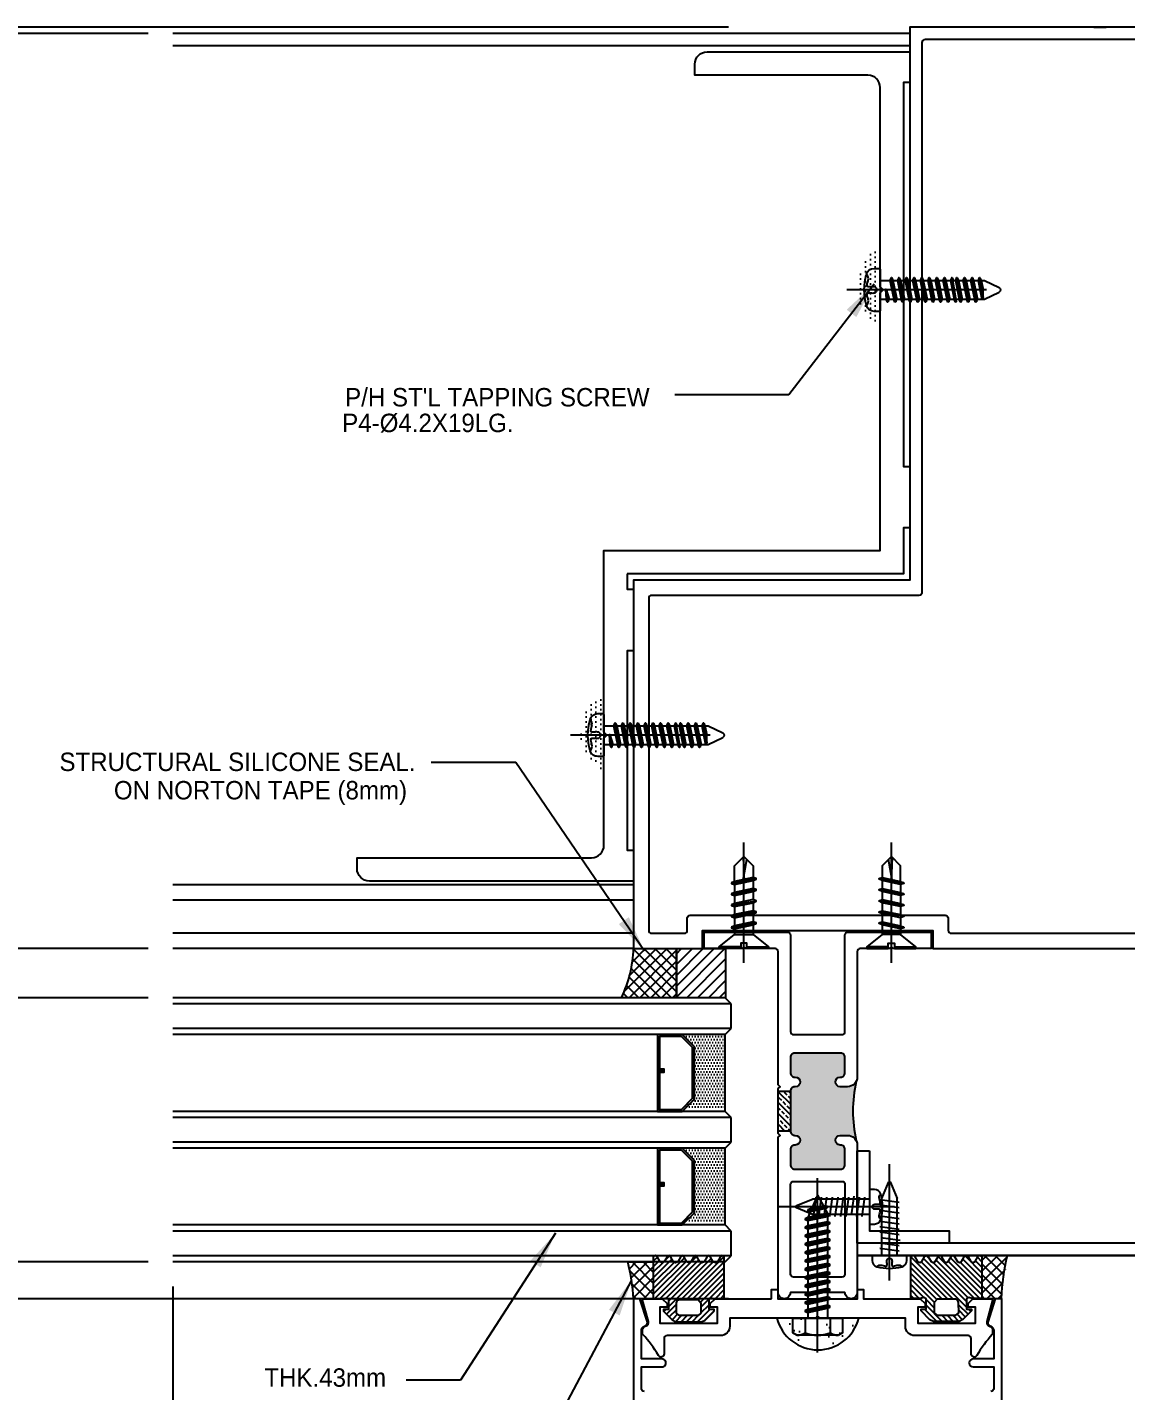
# Model space of a CAD drawing. Header units: millimetres. Extents: x 7297 to 60227, y -7497 to 19324.
# Drawn here: x 49554.6 to 49733.5, y 4579.5 to 4801.5 of the extents above; entities that cross this region are included whole.
import ezdxf
from ezdxf.enums import TextEntityAlignment as Align

# ---------------------------------------------------------------- set-up
doc = ezdxf.new("R2010")
doc.units = ezdxf.units.MM
for name, color, linetype in [('NS_CAULKING', 8, 'Continuous'), ('NS_COL_CYAN', 4, 'Continuous'), ('NS_COL_GREEN', 3, 'Continuous'), ('NS_COL_L-GREY', 8, 'Continuous'), ('NS_COL_RED', 1, 'Continuous'), ('NS_COL_WHITE', 7, 'Continuous'), ('NS_DIM', 1, 'Continuous'), ('NS_GASKET_3M', 150, 'Continuous'), ('NS_RIVET_SCREW', 1, 'Continuous'), ('NS_TEXT_TITLE', 141, 'Continuous')]:
    doc.layers.add(name, color=color, linetype=linetype)
doc.styles.add('Expo M', font='Expo M.ttf')
doc.styles.add('Gtx', font='', dxfattribs={"width": 0.9})
doc.styles.get('Gtx').set_extended_font_data('Dotum')
doc.dimstyles.new('N-SPACE', dxfattribs={"dimscale": 4, "dimtxt": 1.8, "dimasz": 1.5, "dimexe": 1, "dimexo": 1, "dimgap": 1, "dimtad": 1, "dimtoh": 1, "dimdec": 1, "dimzin": 1, "dimdsep": 46, "dimtxsty": 'Expo M', "dimcen": 2, "dimclrd": 1, "dimclre": 1, "dimclrt": 2, "dimadec": 1, "dimazin": 0, "dimtfac": 1, "dimtdec": 1, "dimtix": 1, "dimtmove": 1, "dimatfit": 3, "dimfxl": 1, "dimtolj": 1, "dimtzin": 1, "dimarcsym": 0})

# ---------------------------------------------------------------- blocks, each defined once
blk = doc.blocks.new('Screw_4')
for p, q in [((0.3, 0.5), (0.3, 4)), ((-2.3, 0), (17.3, 0)), ((3.23, 1.5), (2.3, 1.5)), ((3.4, 2), (4.1, -2)), ((3.5, 2), (4.2, -2)), ((5.03, 1.5), (3.73, 1.5)), ((5.2, 2), (5.9, -2)), ((5.3, 2), (6, -2)), ((6.83, 1.5), (5.53, 1.5)), ((7, 2), (7.7, -2)), ((7.1, 2), (7.8, -2)), ((8.63, 1.5), (7.33, 1.5)), ((8.8, 2), (9.5, -2)), ((8.9, 2), (9.6, -2)), ((10.43, 1.5), (9.13, 1.5)), ((10.6, 2), (11.3, -2)), ((10.7, 2), (11.4, -2)), ((14.87, 0.13), (10.88, -0.05)), ((0.3, -0.5), (0.3, -4)), ((3.87, -1.5), (2.3, -1.5)), ((5.67, -1.5), (4.37, -1.5)), ((7.47, -1.5), (6.17, -1.5)), ((9.27, -1.5), (7.97, -1.5)), ((11.07, -1.5), (9.77, -1.5))]:
    blk.add_line(p, q)
for points in [[(0, -4), (0, -0.5), (0.9, -0.5), (0.9, 0.5), (0, 0.5), (0, 4), (0.3, 4), (2.3, 1.5), (2.3, -1.5), (0.3, -4), (0, -4)], [(3.5, 2), (3.4, 2), (3.23, 1.5), (3.87, -1.5), (4.1, -2), (4.2, -2), (4.37, -1.5), (3.73, 1.5), (3.5, 2)], [(5.3, 2), (5.2, 2), (5.03, 1.5), (5.67, -1.5), (5.9, -2), (6, -2), (6.17, -1.5), (5.53, 1.5), (5.3, 2)], [(7.1, 2), (7, 2), (6.83, 1.5), (7.47, -1.5), (7.7, -2), (7.8, -2), (7.97, -1.5), (7.33, 1.5), (7.1, 2)], [(8.9, 2), (8.8, 2), (8.63, 1.5), (9.27, -1.5), (9.5, -2), (9.6, -2), (9.77, -1.5), (9.13, 1.5), (8.9, 2)], [(10.7, 2), (10.6, 2), (10.43, 1.5), (11.07, -1.5), (11.3, -2), (11.4, -2), (11.57, -1.5), (10.93, 1.5), (10.7, 2)], [(10.93, 1.5), (10.88, 0.17), (14.53, -0.47)], [(10.93, 1.5), (13.5, 1.5), (15, 0), (13.5, -1.5), (11.57, -1.5)]]:
    blk.add_lwpolyline(points)
blk = doc.blocks.new('Screw_21')
for p, q in [((-2.8, 0), (25.6, 0)), ((2.8, 2.03), (0.38, 2.03)), ((3.71, 1.6), (2.8, 1.6)), ((3.87, 2), (4.58, -2)), ((4.02, 2), (4.73, -2)), ((5.07, 1.6), (4.21, 1.6)), ((5.23, 2), (5.94, -2)), ((5.38, 2), (6.09, -2)), ((6.43, 1.6), (5.57, 1.6)), ((6.59, 2), (7.3, -2)), ((6.74, 2), (7.45, -2)), ((7.79, 1.6), (6.93, 1.6)), ((7.95, 2), (8.66, -2)), ((8.1, 2), (8.81, -2)), ((9.15, 1.6), (8.29, 1.6)), ((9.31, 2), (10.01, -2)), ((9.46, 2), (10.16, -2)), ((10.51, 1.6), (9.65, 1.6)), ((10.67, 2), (11.37, -2)), ((10.82, 2), (11.52, -2)), ((11.87, 1.6), (11.01, 1.6)), ((12.03, 2), (12.73, -2)), ((12.18, 2), (12.88, -2)), ((13.22, 1.6), (12.37, 1.6)), ((13.39, 2), (14.09, -2)), ((13.54, 2), (14.24, -2)), ((14.58, 1.6), (13.72, 1.6)), ((14.75, 2), (15.45, -2)), ((14.9, 2), (15.6, -2)), ((15.94, 1.6), (15.08, 1.6)), ((16.11, 2), (16.81, -2)), ((16.26, 2), (16.96, -2)), ((17.3, 1.6), (16.44, 1.6)), ((17.46, 2), (18.17, -2)), ((17.61, 2), (18.32, -2)), ((18.66, 1.6), (17.8, 1.6)), ((18.82, 2), (19.53, -2)), ((18.97, 2), (19.68, -2)), ((22.8, 0), (19.16, 1.6)), ((22.8, 0), (19.84, -1.6)), ((20.26, 1.57), (20.81, -1.57)), ((20.41, 1.57), (20.96, -1.57)), ((2.8, -2.03), (0.38, -2.03)), ((4.39, -1.6), (2.8, -1.6)), ((5.75, -1.6), (4.89, -1.6)), ((7.11, -1.6), (6.25, -1.6)), ((8.47, -1.6), (7.61, -1.6)), ((9.83, -1.6), (8.97, -1.6)), ((11.19, -1.6), (10.33, -1.6)), ((12.55, -1.6), (11.69, -1.6)), ((13.9, -1.6), (13.05, -1.6)), ((15.26, -1.6), (14.4, -1.6)), ((16.62, -1.6), (15.76, -1.6)), ((17.98, -1.6), (17.12, -1.6)), ((19.34, -1.6), (18.48, -1.6))]:
    blk.add_line(p, q)
for points in [[(0, -3.4), (0, 3.4), (0.38, 4.05), (2.8, 4.05), (2.8, -4.05), (0.38, -4.05), (0, -3.4)], [(4.02, 2), (3.87, 2), (3.71, 1.6), (4.39, -1.6), (4.58, -2), (4.73, -2), (4.89, -1.6), (4.21, 1.6), (4.02, 2)], [(5.38, 2), (5.23, 2), (5.07, 1.6), (5.75, -1.6), (5.94, -2), (6.09, -2), (6.25, -1.6), (5.57, 1.6), (5.38, 2)], [(6.74, 2), (6.59, 2), (6.43, 1.6), (7.11, -1.6), (7.3, -2), (7.45, -2), (7.61, -1.6), (6.93, 1.6), (6.74, 2)], [(8.1, 2), (7.95, 2), (7.79, 1.6), (8.47, -1.6), (8.66, -2), (8.81, -2), (8.97, -1.6), (8.29, 1.6), (8.1, 2)], [(9.46, 2), (9.31, 2), (9.15, 1.6), (9.83, -1.6), (10.01, -2), (10.16, -2), (10.33, -1.6), (9.65, 1.6), (9.46, 2)], [(10.82, 2), (10.67, 2), (10.51, 1.6), (11.19, -1.6), (11.37, -2), (11.52, -2), (11.69, -1.6), (11.01, 1.6), (10.82, 2)], [(12.18, 2), (12.03, 2), (11.87, 1.6), (12.55, -1.6), (12.73, -2), (12.88, -2), (13.05, -1.6), (12.37, 1.6), (12.18, 2)], [(13.54, 2), (13.39, 2), (13.22, 1.6), (13.9, -1.6), (14.09, -2), (14.24, -2), (14.4, -1.6), (13.72, 1.6), (13.54, 2)], [(14.9, 2), (14.75, 2), (14.58, 1.6), (15.26, -1.6), (15.45, -2), (15.6, -2), (15.76, -1.6), (15.08, 1.6), (14.9, 2)], [(16.26, 2), (16.11, 2), (15.94, 1.6), (16.62, -1.6), (16.81, -2), (16.96, -2), (17.12, -1.6), (16.44, 1.6), (16.26, 2)], [(17.61, 2), (17.46, 2), (17.3, 1.6), (17.98, -1.6), (18.17, -2), (18.32, -2), (18.48, -1.6), (17.8, 1.6), (17.61, 2)], [(18.97, 2), (18.82, 2), (18.66, 1.6), (19.34, -1.6), (19.53, -2), (19.68, -2), (19.84, -1.6), (19.16, 1.6), (18.97, 2)], [(20.41, 1.57), (20.26, 1.57), (20.17, 1.17), (20.66, -1.17), (20.81, -1.57), (20.96, -1.57), (21.06, -1.17), (20.56, 1.17), (20.41, 1.57)]]:
    blk.add_lwpolyline(points)
for centre, radius, start, end in [((2.71, 3.4), 2.71, 179.9947, 210.5371), ((5.65, 0), 5.65, 159.0019, 200.9981), ((2.71, -3.4), 2.71, 149.4629, 180.0053)]:
    blk.add_arc(centre, radius, start, end)
blk = doc.blocks.new('GASKET-11')
h = blk.add_hatch()
h.set_pattern_fill('ANSI31', color=256, scale=0.2, style=0)
h.set_pattern_definition([(135, (498.1268, -5375.5041), (0.449012806, 0.449012806), [])])
h.paths.add_polyline_path([(-5.79, 10.54), (-5.43, 10.76), (-5.18, 10.61), (-4.68, 9.76), (-4.34, 9.58), (-3.99, 9.75), (-3.49, 10.61), (-3.24, 10.76), (-2.99, 10.61), (-2.49, 9.76), (-2.15, 9.58), (-1.8, 9.75), (-1.3, 10.61), (-1.08, 10.76), (-0.83, 10.61), (-0.33, 9.76), (-0.01, 9.59), (0.32, 9.76), (0.82, 10.61), (1.07, 10.76), (1.29, 10.61), (1.79, 9.75), (2.14, 9.58), (2.48, 9.76), (2.98, 10.61), (3.23, 10.76), (3.48, 10.61), (3.98, 9.75), (4.33, 9.58), (4.67, 9.76), (5.17, 10.61), (5.42, 10.76), (5.78, 10.54), (5.78, 3.75), (4.2, 3.75), (3.64, 3.9), (3.3, 3.67), (3.3, 2), (4.1, 2), (4.1, 1.7), (2.69, 0.29), (2.08, 0), (-2.08, 0), (-2.67, 0.27), (-4.11, 1.7), (-4.11, 2), (-3.31, 2), (-3.31, 3.67), (-3.65, 3.9), (-4.21, 3.75), (-5.79, 3.75)])
h.paths.add_polyline_path([(-1.51, 3.6), (-1.99, 3.1), (-1.99, 1.42), (-1.53, 1), (1.54, 1), (2.01, 1.42), (2, 3.1), (1.82, 3.49), (1.5, 3.6)], flags=16)
blk.add_lwpolyline([(-4.11, 1.7), (-4.11, 2), (-3.31, 2), (-3.31, 3.67), (-3.65, 3.9), (-4.21, 3.75), (-5.79, 3.75), (-5.79, 10.54), (-5.43, 10.76), (-5.18, 10.61), (-4.68, 9.76), (-4.34, 9.58), (-3.99, 9.75), (-3.49, 10.61), (-3.24, 10.76), (-2.99, 10.61), (-2.49, 9.76), (-2.15, 9.58), (-1.8, 9.75), (-1.3, 10.61), (-1.08, 10.76), (-0.83, 10.61), (-0.33, 9.76), (-0.01, 9.59), (0.32, 9.76), (0.82, 10.61), (1.07, 10.76), (1.29, 10.61), (1.79, 9.75), (2.14, 9.58), (2.48, 9.76), (2.98, 10.61), (3.23, 10.76), (3.48, 10.61), (3.98, 9.75), (4.33, 9.58), (4.67, 9.76), (5.17, 10.61), (5.42, 10.76), (5.78, 10.54), (5.78, 3.75), (4.2, 3.75), (3.64, 3.9), (3.3, 3.67), (3.3, 2), (4.1, 2), (4.1, 1.7), (2.69, 0.29), (2.08, 0), (-2.08, 0), (-2.67, 0.27), (-4.11, 1.7)])
blk.add_lwpolyline([(1.54, 1), (2.01, 1.42), (2, 3.1), (1.82, 3.49), (1.82, 3.49), (1.5, 3.6), (-1.51, 3.6), (-1.99, 3.1), (-1.99, 1.42), (-1.53, 1)], close=True)
blk = doc.blocks.new('선진스틸디테일$0$스크류4')
for p, q in [((-2.25, 2.55), (-2.05, 2.32)), ((-2.05, 2.32), (-1.95, 2.07)), ((-0.2, 3.5), (-0.99, 3.5)), ((0, -3.3), (0, 3.3)), ((-2.1, 1.02), (-2.15, 0.81)), ((-2.15, 0.81), (-2.15, 0.66)), ((-2.15, 0.66), (-2.09, 0.56)), ((-2.03, 1.26), (-2.1, 1.02)), ((-2.09, 0.56), (-1.97, 0.51)), ((-1.97, 1.53), (-2.03, 1.26)), ((-1.93, 1.8), (-1.97, 1.53)), ((-1.97, 0.51), (-1.81, 0.49)), ((-1.95, 2.07), (-1.93, 1.8)), ((-1.81, 0.49), (-1.62, 0.49)), ((-1.62, 0.49), (-1.42, 0.51)), ((-1.42, 0.51), (-1.21, 0.52)), ((-1.21, 0.52), (-1.02, 0.51)), ((-1.02, 0.51), (-0.84, 0.47)), ((-0.84, 0.47), (-0.71, 0.39)), ((-0.71, 0.39), (-0.61, 0.28)), ((-0.61, 0.28), (-0.56, 0.15)), ((-0.56, 0.15), (-0.54, 0)), ((-0.54, 0), (-0.56, -0.15)), ((-2.09, -0.56), (-2.15, -0.66)), ((-2.15, -0.66), (-2.15, -0.81)), ((-2.15, -0.81), (-2.1, -1.02)), ((-2.1, -1.02), (-2.03, -1.26)), ((-1.97, -0.51), (-2.09, -0.56)), ((-1.95, -2.07), (-2.05, -2.32)), ((-2.03, -1.26), (-1.97, -1.53)), ((-1.81, -0.49), (-1.97, -0.51)), ((-1.97, -1.53), (-1.93, -1.8)), ((-1.93, -1.8), (-1.95, -2.07)), ((-1.62, -0.49), (-1.81, -0.49)), ((-1.42, -0.51), (-1.62, -0.49)), ((-1.21, -0.52), (-1.42, -0.51)), ((-1.02, -0.51), (-1.21, -0.52)), ((-0.84, -0.47), (-1.02, -0.51)), ((-0.71, -0.39), (-0.84, -0.47)), ((-0.61, -0.28), (-0.71, -0.39)), ((-0.56, -0.15), (-0.61, -0.28)), ((-2.05, -2.32), (-2.25, -2.55)), ((-0.99, -3.5), (-0.2, -3.5))]:
    blk.add_line(p, q)
at = {"ltscale": 4}
for p, q in [((0, 1.5), (0.96, 1.5)), ((0.86, -0.05), (1.2, 2)), ((0.86, -0.05), (0.96, 1.5)), ((1.16, 1.98), (0.96, 1.5)), ((0.96, -0.07), (1.29, 1.94)), ((0.96, -0.07), (1.46, 1.5)), ((1.26, 1.99), (1.46, 1.5)), ((1.46, 1.5), (2.2, 1.5)), ((1.58, -1.5), (2.2, 1.5)), ((1.78, -1.99), (2.43, 2)), ((1.88, -1.98), (2.53, 1.94)), ((2.08, -1.5), (2.7, 1.5)), ((2.39, 1.98), (2.2, 1.5)), ((2.5, 1.99), (2.7, 1.5)), ((2.7, 1.5), (3.43, 1.5)), ((2.81, -1.5), (3.43, 1.5)), ((3.01, -1.99), (3.66, 2)), ((3.11, -1.98), (3.76, 1.94)), ((3.31, -1.5), (3.93, 1.5)), ((3.62, 1.98), (3.43, 1.5)), ((3.73, 1.99), (3.93, 1.5)), ((3.93, 1.5), (4.66, 1.5)), ((4.04, -1.5), (4.66, 1.5)), ((4.24, -1.99), (4.9, 2)), ((4.35, -1.98), (4.99, 1.94)), ((4.54, -1.5), (5.16, 1.5)), ((4.86, 1.98), (4.66, 1.5)), ((4.96, 1.99), (5.16, 1.5)), ((5.16, 1.5), (5.9, 1.5)), ((5.27, -1.5), (5.9, 1.5)), ((5.47, -1.99), (6.13, 2)), ((5.58, -1.98), (6.22, 1.94)), ((5.77, -1.5), (6.4, 1.5)), ((6.09, 1.98), (5.9, 1.5)), ((6.2, 1.99), (6.4, 1.5)), ((6.4, 1.5), (7.13, 1.5)), ((6.51, -1.5), (7.13, 1.5)), ((6.71, -1.99), (7.36, 2)), ((6.81, -1.98), (7.46, 1.94)), ((7.01, -1.5), (7.63, 1.5)), ((7.32, 1.98), (7.13, 1.5)), ((7.43, 1.99), (7.63, 1.5)), ((7.63, 1.5), (12.86, 1.5)), ((7.63, 1.5), (8.36, 1.5)), ((7.74, -1.5), (8.36, 1.5)), ((7.94, -1.99), (8.59, 2)), ((8.05, -1.98), (8.69, 1.94)), ((8.24, -1.5), (8.86, 1.5)), ((8.56, 1.98), (8.36, 1.5)), ((8.66, 1.99), (8.86, 1.5)), ((8.86, 1.5), (9.6, 1.5)), ((8.97, -1.5), (9.6, 1.5)), ((9.17, -1.99), (9.83, 2)), ((9.28, -1.98), (9.92, 1.94)), ((9.47, -1.5), (10.09, 1.5)), ((9.79, 1.98), (9.6, 1.5)), ((9.9, 1.99), (10.09, 1.5)), ((10.09, 1.5), (10.83, 1.5)), ((10.21, -1.5), (10.83, 1.5)), ((10.41, -1.99), (11.06, 2)), ((10.51, -1.98), (11.16, 1.94)), ((10.71, -1.5), (11.33, 1.5)), ((11.02, 1.98), (10.83, 1.5)), ((11.13, 1.99), (11.33, 1.5)), ((11.33, 1.5), (12.06, 1.5)), ((11.44, -1.5), (12.06, 1.5)), ((11.64, -1.99), (12.29, 2)), ((11.74, -1.98), (12.39, 1.94)), ((12.26, 1.98), (12.06, 1.5)), ((12.24, -1.5), (12.86, 1.5)), ((12.44, -1.99), (13.09, 2)), ((12.55, -1.98), (13.19, 1.94)), ((12.74, -1.5), (13.36, 1.5)), ((13.06, 1.98), (12.86, 1.5)), ((13.16, 1.99), (13.36, 1.5)), ((13.36, 1.5), (14.1, 1.5)), ((13.47, -1.5), (14.1, 1.5)), ((13.67, -1.99), (14.33, 2)), ((13.78, -1.98), (14.42, 1.94)), ((13.97, -1.5), (14.59, 1.5)), ((14.29, 1.98), (14.1, 1.5)), ((14.4, 1.99), (14.59, 1.5)), ((14.59, 1.5), (15.33, 1.5)), ((14.71, -1.5), (15.33, 1.5)), ((14.91, -1.99), (15.56, 2)), ((15.01, -1.98), (15.66, 1.94)), ((15.21, -1.5), (15.83, 1.5)), ((15.52, 1.98), (15.33, 1.5)), ((15.63, 1.99), (15.83, 1.5)), ((15.83, 1.5), (17, 1.5)), ((15.94, -1.5), (16.56, 1.5)), ((16.14, -1.99), (16.75, 1.5)), ((16.25, -1.98), (16.75, 1.25)), ((16.75, 1.5), (16.75, -0.04)), ((17, 1.5), (19.37, 0.38)), ((0, -1.5), (1.58, -1.5)), ((1.78, -1.99), (1.58, -1.5)), ((1.88, -1.98), (2.08, -1.5)), ((2.08, -1.5), (2.81, -1.5)), ((3.01, -1.99), (2.81, -1.5)), ((3.11, -1.98), (3.31, -1.5)), ((3.31, -1.5), (4.04, -1.5)), ((4.24, -1.99), (4.04, -1.5)), ((4.35, -1.98), (4.54, -1.5)), ((4.54, -1.5), (5.27, -1.5)), ((5.47, -1.99), (5.27, -1.5)), ((5.58, -1.98), (5.77, -1.5)), ((5.77, -1.5), (6.51, -1.5)), ((6.71, -1.99), (6.51, -1.5)), ((6.81, -1.98), (7.01, -1.5)), ((7.01, -1.5), (12.24, -1.5)), ((7.01, -1.5), (7.74, -1.5)), ((7.94, -1.99), (7.74, -1.5)), ((8.05, -1.98), (8.24, -1.5)), ((8.24, -1.5), (8.97, -1.5)), ((9.17, -1.99), (8.97, -1.5)), ((9.28, -1.98), (9.47, -1.5)), ((9.47, -1.5), (10.21, -1.5)), ((10.41, -1.99), (10.21, -1.5)), ((10.51, -1.98), (10.71, -1.5)), ((10.71, -1.5), (11.44, -1.5)), ((11.64, -1.99), (11.44, -1.5)), ((11.74, -1.98), (11.94, -1.5)), ((12.44, -1.99), (12.24, -1.5)), ((12.55, -1.98), (12.74, -1.5)), ((12.74, -1.5), (13.47, -1.5)), ((13.67, -1.99), (13.47, -1.5)), ((13.78, -1.98), (13.97, -1.5)), ((13.97, -1.5), (14.71, -1.5)), ((14.91, -1.99), (14.71, -1.5)), ((15.01, -1.98), (15.21, -1.5)), ((15.21, -1.5), (15.94, -1.5)), ((16.14, -1.99), (15.94, -1.5)), ((16.25, -1.98), (16.44, -1.5)), ((16.44, -1.5), (16.75, -0.04)), ((16.44, -1.5), (17, -1.5)), ((17, -1.5), (19.37, -0.38))]:
    blk.add_line(p, q, dxfattribs=at)
for centre, radius, start, end in [((6.76, 0), 9.36, 164.205, 195.795), ((-0.99, 2.2), 1.3, 90.0233, 164.4114), ((-0.2, 3.3), 0.2, 0, 90), ((-0.99, -2.2), 1.3, 195.5886, 269.9767), ((-0.2, -3.3), 0.2, 270, 0)]:
    blk.add_arc(centre, radius, start, end)
for centre, radius, start, end in [((1.22, 1.91), 0.0925, 60.0753, 130.1339), ((2.45, 1.91), 0.0925, 60.0753, 130.1339), ((3.68, 1.91), 0.0925, 60.0753, 130.1339), ((4.92, 1.91), 0.0925, 60.0753, 130.1339), ((6.15, 1.91), 0.0925, 60.0753, 130.1339), ((7.38, 1.91), 0.0925, 60.0753, 130.1339), ((8.62, 1.91), 0.0925, 60.0753, 130.1339), ((9.85, 1.91), 0.0925, 60.0753, 130.1339), ((11.08, 1.91), 0.0925, 60.0753, 130.1339), ((12.31, 1.91), 0.0925, 60.0753, 130.1339), ((13.12, 1.91), 0.0925, 60.0753, 130.1339), ((14.35, 1.91), 0.0925, 60.0753, 130.1339), ((15.58, 1.91), 0.0925, 60.0753, 130.1339), ((19.11, 0), 0.46, 305.1627, 54.8373), ((0.92, -0.03), 0.0602, 200.6851, 319.2729), ((1.82, -1.91), 0.0925, 240.0753, 310.1339), ((3.05, -1.91), 0.0925, 240.0753, 310.1339), ((4.29, -1.91), 0.0925, 240.0753, 310.1339), ((5.52, -1.91), 0.0925, 240.0753, 310.1339), ((6.75, -1.91), 0.0925, 240.0753, 310.1339), ((7.99, -1.91), 0.0925, 240.0753, 310.1339), ((9.22, -1.91), 0.0925, 240.0753, 310.1339), ((10.45, -1.91), 0.0925, 240.0753, 310.1339), ((11.68, -1.91), 0.0925, 240.0753, 310.1339), ((12.49, -1.91), 0.0925, 240.0753, 310.1339), ((13.72, -1.91), 0.0925, 240.0753, 310.1339), ((14.95, -1.91), 0.0925, 240.0753, 310.1339), ((16.19, -1.91), 0.0925, 240.0753, 310.1339)]:
    blk.add_arc(centre, radius, start, end, dxfattribs=at)
blk = doc.blocks.new('regerg')
for p, q in [((2563358.35, 383078.11, -58.73), (2563328.07, 383078.11, -58.73)), ((2563337.27, 383080.61, -58.73), (2563337.97, 383075.61, -58.73)), ((2563338.67, 383080.61, -58.73), (2563339.37, 383075.61, -58.73)), ((2563340.07, 383080.61, -58.73), (2563340.77, 383075.61, -58.73)), ((2563341.54, 383080.61, -58.73), (2563342.24, 383075.61, -58.73)), ((2563342.94, 383080.61, -58.73), (2563343.64, 383075.61, -58.73)), ((2563344.34, 383080.61, -58.73), (2563345.04, 383075.61, -58.73)), ((2563345.74, 383080.61, -58.73), (2563346.44, 383075.61, -58.73)), ((2563347.17, 383080.33, -58.73), (2563347.87, 383075.33, -58.73)), ((2563348.54, 383080.61, -58.73), (2563349.24, 383075.61, -58.73)), ((2563349.94, 383080.61, -58.73), (2563350.64, 383075.61, -58.73)), ((2563351.84, 383076.11, -58.73), (2563336.98, 383076.11, -58.73))]:
    blk.add_line(p, q)
at = {"elevation": -58.73}
blk.add_lwpolyline([(2563353.17, 383073.61), (2563351.84, 383073.61), (2563351.84, 383082.61), (2563353.17, 383082.61, -0.336479), (2563354.78, 383081.38, -0.138717), (2563354.78, 383074.83, -0.336479)], format="xyb", close=True, dxfattribs=at)
blk.add_lwpolyline([(2563351.84, 383080.11), (2563336.98, 383080.11), (2563332.82, 383078.38, 0.668179), (2563332.82, 383077.83), (2563336.98, 383076.11)], format="xyb", dxfattribs=at)
blk.add_lwpolyline([(2563354.78, 383081.38), (2563354.52, 383081.09), (2563354.4, 383080.77), (2563354.38, 383080.42), (2563354.42, 383080.07), (2563354.5, 383079.73), (2563354.59, 383079.42), (2563354.65, 383079.15), (2563354.66, 383078.95), (2563354.58, 383078.82), (2563354.43, 383078.76), (2563354.22, 383078.73), (2563353.98, 383078.74), (2563353.72, 383078.76), (2563353.45, 383078.77), (2563353.2, 383078.76), (2563352.98, 383078.71), (2563352.81, 383078.61), (2563352.68, 383078.47), (2563352.61, 383078.29), (2563352.58, 383078.11), (2563352.61, 383077.92), (2563352.68, 383077.75), (2563352.81, 383077.6), (2563352.98, 383077.5), (2563353.2, 383077.45), (2563353.45, 383077.44), (2563353.72, 383077.45), (2563353.98, 383077.47), (2563354.22, 383077.48), (2563354.43, 383077.46), (2563354.58, 383077.39), (2563354.66, 383077.26), (2563354.65, 383077.06), (2563354.59, 383076.79), (2563354.5, 383076.48), (2563354.42, 383076.14), (2563354.38, 383075.79), (2563354.4, 383075.44), (2563354.52, 383075.12), (2563354.78, 383074.83)])
blk = doc.blocks.new('*D419')
at = {"layer": 'NS_DIM', "color": 1, "lineweight": -2, "transparency": 16777216}
for p, q in [((49574.31, 4651.51), (49508.61, 4651.51)), ((49512.61, 4645.51), (49512.61, 4606.51)), ((49574.31, 4600.51), (49508.61, 4600.51))]:
    blk.add_line(p, q, dxfattribs=at)
at = {"layer": 'NS_DIM', "color": 1, "transparency": 16777216}
for points in [[(49511.61, 4645.51), (49513.61, 4645.51), (49512.61, 4651.51)], [(49511.61, 4606.51), (49513.61, 4606.51), (49512.61, 4600.51)]]:
    blk.add_solid(points, dxfattribs=at)
at = {"layer": 'NS_DIM', "color": 2, "transparency": 16777216, "insert": (49504.83, 4626.01), "char_height": 7.2, "attachment_point": 5, "rotation": 90, "style": 'Expo M'}
blk.add_mtext('\\A1;51.0', dxfattribs=at)
blk = doc.blocks.new('*D418')
at = {"layer": 'NS_DIM', "color": 1, "lineweight": -2, "transparency": 16777216}
for p, q in [((49521.61, 4657.51), (49521.61, 4663.51)), ((49574.31, 4651.51), (49517.61, 4651.51)), ((49521.61, 4651.51), (49521.61, 4643.51)), ((49574.31, 4643.51), (49517.61, 4643.51)), ((49521.61, 4637.51), (49521.61, 4631.51))]:
    blk.add_line(p, q, dxfattribs=at)
at = {"layer": 'NS_DIM', "color": 1, "transparency": 16777216}
for points in [[(49520.61, 4657.51), (49522.61, 4657.51), (49521.61, 4651.51)], [(49520.61, 4637.51), (49522.61, 4637.51), (49521.61, 4643.51)]]:
    blk.add_solid(points, dxfattribs=at)
at = {"layer": 'NS_DIM', "color": 2, "transparency": 16777216, "insert": (49513.82, 4647.51), "char_height": 7.2, "attachment_point": 5, "rotation": 90, "style": 'Expo M'}
blk.add_mtext('\\A1;8.0', dxfattribs=at)
blk = doc.blocks.new('*D417')
at = {"layer": 'NS_DIM', "color": 1, "lineweight": -2, "transparency": 16777216}
for p, q in [((49668.78, 4801.51), (49508.61, 4801.51)), ((49512.61, 4795.51), (49512.61, 4657.51)), ((49574.31, 4651.51), (49508.61, 4651.51))]:
    blk.add_line(p, q, dxfattribs=at)
at = {"layer": 'NS_DIM', "color": 1, "transparency": 16777216}
for points in [[(49511.61, 4795.51), (49513.61, 4795.51), (49512.61, 4801.51)], [(49511.61, 4657.51), (49513.61, 4657.51), (49512.61, 4651.51)]]:
    blk.add_solid(points, dxfattribs=at)
at = {"layer": 'NS_DIM', "color": 2, "transparency": 16777216, "insert": (49504.83, 4726.51), "char_height": 7.2, "attachment_point": 5, "rotation": 90, "style": 'Expo M'}
blk.add_mtext('\\A1;150.0', dxfattribs=at)
blk = doc.blocks.new('*D416')
at = {"layer": 'NS_DIM', "color": 1, "lineweight": -2, "transparency": 16777216}
for p, q in [((49521.61, 4606.51), (49521.61, 4612.51)), ((49574.31, 4600.51), (49517.61, 4600.51)), ((49521.61, 4594.51), (49521.61, 4600.51)), ((49668.78, 4594.51), (49517.61, 4594.51)), ((49521.61, 4588.51), (49521.61, 4582.51))]:
    blk.add_line(p, q, dxfattribs=at)
at = {"layer": 'NS_DIM', "color": 1, "transparency": 16777216}
for points in [[(49520.61, 4606.51), (49522.61, 4606.51), (49521.61, 4600.51)], [(49520.61, 4588.51), (49522.61, 4588.51), (49521.61, 4594.51)]]:
    blk.add_solid(points, dxfattribs=at)
at = {"layer": 'NS_DIM', "color": 2, "transparency": 16777216, "insert": (49513.83, 4597.51), "char_height": 7.2, "attachment_point": 5, "rotation": 90, "style": 'Expo M'}
blk.add_mtext('\\A1;6.0', dxfattribs=at)
blk = doc.blocks.new('*D415')
at = {"layer": 'NS_DIM', "color": 1, "lineweight": -2, "transparency": 16777216}
for p, q in [((49574.31, 4643.51), (49517.61, 4643.51)), ((49521.61, 4606.51), (49521.61, 4637.51)), ((49574.31, 4600.51), (49517.61, 4600.51))]:
    blk.add_line(p, q, dxfattribs=at)
at = {"layer": 'NS_DIM', "color": 1, "transparency": 16777216}
for points in [[(49520.61, 4637.51), (49522.61, 4637.51), (49521.61, 4643.51)], [(49520.61, 4606.51), (49522.61, 4606.51), (49521.61, 4600.51)]]:
    blk.add_solid(points, dxfattribs=at)
at = {"layer": 'NS_DIM', "color": 2, "transparency": 16777216, "insert": (49513.83, 4622.01), "char_height": 7.2, "attachment_point": 5, "rotation": 90, "style": 'Expo M'}
blk.add_mtext('\\A1;43.0', dxfattribs=at)
blk = doc.blocks.new('*D414')
at = {"layer": 'NS_DIM', "color": 1, "lineweight": -2, "transparency": 16777216}
for p, q in [((49668.78, 4594.51), (49517.61, 4594.51)), ((49521.61, 4588.51), (49521.61, 4427.51)), ((49676.06, 4421.51), (49517.61, 4421.51))]:
    blk.add_line(p, q, dxfattribs=at)
at = {"layer": 'NS_DIM', "color": 1, "transparency": 16777216}
for points in [[(49520.61, 4588.51), (49522.61, 4588.51), (49521.61, 4594.51)], [(49520.61, 4427.51), (49522.61, 4427.51), (49521.61, 4421.51)]]:
    blk.add_solid(points, dxfattribs=at)
at = {"layer": 'NS_DIM', "color": 2, "transparency": 16777216, "insert": (49513.83, 4508.01), "char_height": 7.2, "attachment_point": 5, "rotation": 90, "style": 'Expo M'}
blk.add_mtext('\\A1;173.0', dxfattribs=at)
blk = doc.blocks.new('*D413')
at = {"layer": 'NS_DIM', "color": 1, "lineweight": -2, "transparency": 16777216}
for p, q in [((49574.31, 4600.51), (49508.61, 4600.51)), ((49512.61, 4427.51), (49512.61, 4594.51)), ((49676.06, 4421.51), (49508.61, 4421.51))]:
    blk.add_line(p, q, dxfattribs=at)
at = {"layer": 'NS_DIM', "color": 1, "transparency": 16777216}
for points in [[(49511.61, 4594.51), (49513.61, 4594.51), (49512.61, 4600.51)], [(49511.61, 4427.51), (49513.61, 4427.51), (49512.61, 4421.51)]]:
    blk.add_solid(points, dxfattribs=at)
at = {"layer": 'NS_DIM', "color": 2, "transparency": 16777216, "insert": (49504.83, 4511.01), "char_height": 7.2, "attachment_point": 5, "rotation": 90, "style": 'Expo M'}
blk.add_mtext('\\A1;179.0', dxfattribs=at)
blk = doc.blocks.new('*D412')
at = {"layer": 'NS_DIM', "color": 1, "lineweight": -2, "transparency": 16777216}
for p, q in [((49668.78, 4801.51), (49499.61, 4801.51)), ((49503.61, 4795.51), (49503.61, 4427.51)), ((49676.06, 4421.51), (49499.61, 4421.51))]:
    blk.add_line(p, q, dxfattribs=at)
at = {"layer": 'NS_DIM', "color": 1, "transparency": 16777216}
for points in [[(49502.61, 4795.51), (49504.61, 4795.51), (49503.61, 4801.51)], [(49502.61, 4427.51), (49504.61, 4427.51), (49503.61, 4421.51)]]:
    blk.add_solid(points, dxfattribs=at)
at = {"layer": 'NS_DIM', "color": 2, "transparency": 16777216, "insert": (49495.82, 4611.51), "char_height": 7.2, "attachment_point": 5, "rotation": 90, "style": 'Expo M'}
blk.add_mtext('\\A1;380.0', dxfattribs=at)
blk = doc.blocks.new('*D408')
at = {"layer": 'NS_DIM', "color": 1, "lineweight": -2, "transparency": 16777216}
for p, q in [((49578.31, 4596.51), (49578.31, 4398.96)), ((49728.31, 4410.72), (49728.31, 4398.96)), ((49722.31, 4402.96), (49584.31, 4402.96))]:
    blk.add_line(p, q, dxfattribs=at)
at = {"layer": 'NS_DIM', "color": 1, "transparency": 16777216}
for points in [[(49584.31, 4403.96), (49584.31, 4401.96), (49578.31, 4402.96)], [(49722.31, 4403.96), (49722.31, 4401.96), (49728.31, 4402.96)]]:
    blk.add_solid(points, dxfattribs=at)
at = {"layer": 'NS_DIM', "color": 2, "transparency": 16777216, "insert": (49653.31, 4410.74), "char_height": 7.2, "attachment_point": 5, "style": 'Expo M'}
blk.add_mtext('\\A1;MOUDLE DIM.', dxfattribs=at)
blk = doc.blocks.new('*D407')
at = {"layer": 'NS_DIM', "color": 1, "lineweight": -2, "transparency": 16777216}
for p, q in [((49574.31, 4800.51), (49517.61, 4800.51)), ((49521.61, 4657.51), (49521.61, 4794.51)), ((49574.31, 4651.51), (49517.61, 4651.51))]:
    blk.add_line(p, q, dxfattribs=at)
at = {"layer": 'NS_DIM', "color": 1, "transparency": 16777216}
for points in [[(49520.61, 4794.51), (49522.61, 4794.51), (49521.61, 4800.51)], [(49520.61, 4657.51), (49522.61, 4657.51), (49521.61, 4651.51)]]:
    blk.add_solid(points, dxfattribs=at)
at = {"layer": 'NS_DIM', "color": 2, "transparency": 16777216, "insert": (49513.83, 4726.01), "char_height": 7.2, "attachment_point": 5, "rotation": 90, "style": 'Expo M'}
blk.add_mtext('\\A1;149.0', dxfattribs=at)

msp = doc.modelspace()

# ---------------------------------------------------------------- hatches: boundary and pattern name
at = {"layer": 'NS_CAULKING'}
h = msp.add_hatch(dxfattribs=at)
h.set_pattern_fill('ANSI37', color=256, scale=10, style=0)
h.set_pattern_definition([(45, (49634.8346, 6519.0226), (-0.8838835, 0.8838835), []), (135, (49634.8346, 6519.0226), (-0.8838835, -0.8838835), [])])
edge = h.paths.add_edge_path()
edge.add_line((49653.33, 4651.51), (49660.33, 4651.51))
edge.add_line((49660.33, 4651.51), (49660.33, 4643.51))
edge.add_line((49660.33, 4643.51), (49651.38, 4643.51))
edge.add_arc((49633.23, 4652.18), 20.12, 334.4928, 358.1097)
at = {"layer": 'NS_COL_L-GREY'}
h = msp.add_hatch(dxfattribs=at)
h.set_pattern_fill('DOTS', color=256, scale=0.3, style=0)
h.set_pattern_definition([(360, (-1128421.72635, -1067483.0057), (0.238125, 0.47625), [0, -0.47625])])
h.paths.add_polyline_path([(49668.26, 4637.51), (49661.26, 4637.51), (49663.26, 4635.51), (49663.26, 4627.51), (49661.26, 4625.51), (49668.26, 4625.51)])
h = msp.add_hatch(dxfattribs=at)
h.set_pattern_fill('DOTS', color=256, scale=0.3, style=0)
h.set_pattern_definition([(360, (-1128421.72635, -1067501.5057), (0.238125, 0.47625), [0, -0.47625])])
h.paths.add_polyline_path([(49668.26, 4619.01), (49661.26, 4619.01), (49663.26, 4617.01), (49663.26, 4609.01), (49661.26, 4607.01), (49668.26, 4607.01)])
h = msp.add_hatch(dxfattribs=at)
h.set_pattern_fill('ANSI37', color=256, scale=0.4, style=0)
h.set_pattern_definition([(45, (53939.7152, 11587.6994), (-0.89802561, 0.89802561), []), (135, (53939.7152, 11587.6994), (-0.89802561, -0.89802561), [])])
edge = h.paths.add_edge_path()
edge.add_line((49652.39, 4600.51), (49656.55, 4600.51))
edge.add_line((49656.55, 4600.51), (49656.55, 4594.51))
edge.add_line((49656.55, 4594.51), (49653.33, 4594.51))
edge.add_arc((49624.98, 4593.11), 28.39, 2.8299, 15.1142)
h = msp.add_hatch(dxfattribs=at)
h.set_pattern_fill('ANSI37', color=256, scale=10, angle=180, style=0)
h.set_pattern_definition([(225, (-393331.4976, 477638.9971), (0.8838834765, -0.8838834765), []), (315, (-393331.4976, 477638.9971), (0.8838834765, 0.8838834765), [])])
edge = h.paths.add_edge_path()
edge.add_line((49714.22, 4601.56), (49710.06, 4601.56))
edge.add_line((49710.06, 4601.56), (49710.06, 4594.56))
edge.add_line((49710.06, 4594.56), (49713.28, 4594.56))
edge.add_arc((49751.6, 4592.94), 38.36, 167.0099, 177.5761, ccw=False)
h = msp.add_hatch(dxfattribs=at)
h.set_pattern_fill('AR-SAND', color=256, scale=0.1, angle=90, style=0)
h.set_pattern_definition([(52.5, (67696.7577, 36336.076), (4.89413237, -0.16000313), [0, -3.8608, 0, -4.318, 0, -4.1275]), (82.5, (67696.7577, 36336.076), (7.168251, 4.4952328), [0, -2.0828, 0, -3.4798, 0, -1.3335]), (122.5, (67696.7577, 36332.9518), (0.01437185, 7.9099237), [0, -1.27, 0, -4.572, 0, -5.969]), (132.5, (67696.758, 36332.952), (2.2292932, 7.6355645), [0, -0.635, 0, -2.9972, 0, -3.429])])
edge = h.paths.add_edge_path()
edge.add_arc((49683.35, 4593.05), 6.88, 194.2336, 345.7664)
edge.add_line((49690.02, 4591.36), (49676.69, 4591.36))
at = {"layer": 'NS_COL_RED'}
h = msp.add_hatch(dxfattribs=at)
h.set_pattern_fill('DOTS', color=256, scale=0.5, angle=90, style=0)
h.set_pattern_definition([(90, (42732.30155, -1581.5279), (0.79375, 0.396875), [0, -0.79375])])
edge = h.paths.add_edge_path()
edge.add_spline(control_points=[(49693.51, 4752.81), (49692.95, 4753.21), (49691.67, 4754.21), (49689.6, 4756.7), (49689.77, 4760.63), (49690.98, 4764.47), (49692.9, 4765.01), (49693.51, 4765.12)], knot_values=[1.178649, 1.178649, 1.178649, 1.178649, 3.254134, 6.051938, 10.447848, 14.663772, 16.475654, 16.475654, 16.475654, 16.475654], degree=3, periodic=0)
edge.add_line((49693.51, 4765.12), (49693.51, 4752.81))
h = msp.add_hatch(dxfattribs=at)
h.set_pattern_fill('DOTS', color=256, scale=0.5, angle=90, style=0)
h.set_pattern_definition([(90, (42777.30155, -1654.0279), (0.79375, 0.396875), [0, -0.79375])])
edge = h.paths.add_edge_path()
edge.add_spline(control_points=[(49648.51, 4680.31), (49647.95, 4680.71), (49646.67, 4681.71), (49644.6, 4684.2), (49644.77, 4688.13), (49645.98, 4691.97), (49647.9, 4692.51), (49648.51, 4692.62)], knot_values=[1.178649, 1.178649, 1.178649, 1.178649, 3.254134, 6.051938, 10.447848, 14.663772, 16.475654, 16.475654, 16.475654, 16.475654], degree=3, periodic=0)
edge.add_line((49648.51, 4692.62), (49648.51, 4680.31))
at = {"layer": 'NS_COL_WHITE'}
h = msp.add_hatch(color=256, dxfattribs=at)
h.dxf.hatch_style = 1
h.paths.add_polyline_path([(49678.89, 4628.32, -0.414214), (49679.59, 4629.02), (49679.68, 4629.02, 1), (49679.68, 4630.59), (49679.59, 4630.59, -0.414214), (49678.89, 4631.29), (49678.89, 4633.81, -0.414214), (49679.59, 4634.51), (49687.07, 4634.51, -0.414214), (49687.77, 4633.81), (49687.77, 4631.29, -0.414214), (49687.07, 4630.59), (49686.99, 4630.59, 1), (49686.99, 4629.02), (49688.2, 4629.02, 0.278644), (49689.59, 4629.86, 0.112701), (49689.59, 4620.26, 0.278644), (49688.2, 4621.1), (49686.99, 4621.1, 1), (49686.99, 4619.53), (49687.07, 4619.53, -0.414214), (49687.77, 4618.83), (49687.77, 4616.31, -0.414214), (49687.07, 4615.61), (49679.59, 4615.61, -0.414214), (49678.89, 4616.31), (49678.89, 4618.83, -0.414214), (49679.59, 4619.53), (49679.68, 4619.53, 1), (49679.68, 4621.1), (49679.59, 4621.1, -0.414214), (49678.89, 4621.8)])
at = {"layer": 'NS_GASKET_3M'}
h = msp.add_hatch(dxfattribs=at)
h.set_pattern_fill('ANSI31', color=256, scale=10, angle=90, style=0)
h.set_pattern_definition([(45, (50533.5094, 5663.5155), (0.8838835, -0.8838835), [])])
h.paths.add_polyline_path([(49668.33, 4643.51), (49660.33, 4643.51), (49660.33, 4651.51), (49668.33, 4651.51)])

# ---------------------------------------------------------------- linework, layer by layer
at = {"layer": 'NS_CAULKING'}
msp.add_lwpolyline([(49653.33, 4651.51), (49660.33, 4651.51), (49660.33, 4643.51), (49651.38, 4643.51, 0.103414)], format="xyb", close=True, dxfattribs=at)
at = {"layer": 'NS_COL_CYAN'}
for p, q in [((49698.31, 4800.51), (49578.31, 4800.51)), ((49710.81, 4758.76), (49688.06, 4758.76)), ((49653.31, 4651.51), (49578.31, 4651.51)), ((49668.26, 4643.51), (49578.31, 4643.51)), ((49669.26, 4642.51), (49668.26, 4643.51)), ((49669.26, 4642.51), (49668.26, 4643.51)), ((49669.26, 4638.51), (49669.26, 4642.51)), ((49668.26, 4637.51), (49578.31, 4637.51)), ((49668.26, 4637.51), (49669.26, 4638.51)), ((49668.26, 4625.01), (49668.26, 4637.51)), ((49668.26, 4625.01), (49578.31, 4625.01)), ((49669.26, 4624.01), (49668.26, 4625.01)), ((49669.26, 4620.01), (49669.26, 4624.01)), ((49668.26, 4619.01), (49669.26, 4620.01)), ((49668.26, 4619.01), (49578.31, 4619.01)), ((49668.26, 4606.51), (49668.26, 4619.01)), ((49668.26, 4606.51), (49578.31, 4606.51)), ((49669.26, 4605.51), (49668.26, 4606.51)), ((49669.26, 4601.51), (49669.26, 4605.51)), ((49668.26, 4600.51), (49578.31, 4600.51)), ((49668.26, 4600.51), (49669.26, 4601.51))]:
    msp.add_line(p, q, dxfattribs=at)
for points in [[(49661.26, 4637.51), (49657.26, 4637.51), (49657.26, 4625.01), (49661.26, 4625.01), (49663.26, 4627.01), (49663.26, 4635.51)], [(49661.26, 4619.01), (49657.26, 4619.01), (49657.26, 4606.51), (49661.26, 4606.51), (49663.26, 4608.51), (49663.26, 4617.01)]]:
    msp.add_lwpolyline(points, close=True, dxfattribs=at)
for points in [[(49657.56, 4631.91), (49658.26, 4631.91), (49658.26, 4631.31), (49657.56, 4631.31), (49657.56, 4625.31), (49661.13, 4625.31), (49662.96, 4627.14), (49662.96, 4635.39), (49661.13, 4637.21), (49657.56, 4637.21), (49657.56, 4631.71), (49658.06, 4631.71), (49658.06, 4631.51), (49657.26, 4631.51)], [(49657.56, 4613.41), (49658.26, 4613.41), (49658.26, 4612.81), (49657.56, 4612.81), (49657.56, 4606.81), (49661.13, 4606.81), (49662.96, 4608.64), (49662.96, 4616.89), (49661.13, 4618.71), (49657.56, 4618.71), (49657.56, 4613.21), (49658.06, 4613.21), (49658.06, 4613.01), (49657.26, 4613.01)]]:
    msp.add_lwpolyline(points, dxfattribs=at)
at = {"layer": 'NS_COL_GREEN', "ltscale": 0.5}
for points in [[(49655.11, 4579.41, -0.414214), (49654.61, 4579.91), (49654.61, 4583.41), (49657.96, 4583.41, 1.000019), (49657.96, 4584.71), (49654.61, 4584.71), (49654.61, 4589.37, -0.331679), (49655.11, 4590.04, 0.331679), (49655.61, 4590.71), (49654.38, 4594.51), (49653.31, 4594.51), (49653.31, 4577.51)], [(49713.31, 4577.51), (49713.31, 4594.51), (49712.25, 4594.51), (49711.01, 4590.71, 0.331679), (49711.51, 4590.04, -0.331679), (49712.01, 4589.37), (49712.01, 4584.71), (49708.66, 4584.71, 1), (49708.66, 4583.41), (49712.01, 4583.41), (49712.01, 4579.91, -0.414214), (49711.51, 4579.41)]]:
    msp.add_lwpolyline(points, format="xyb", dxfattribs=at)
at = {"layer": 'NS_COL_L-GREY'}
for p, q in [((49728.31, 4801.51), (49730.31, 4801.51)), ((49669.18, 4642.51), (49578.31, 4642.51)), ((49669.18, 4638.51), (49578.31, 4638.51)), ((49669.18, 4624.01), (49578.31, 4624.01)), ((49669.18, 4620.01), (49578.31, 4620.01)), ((49669.18, 4605.51), (49578.31, 4605.51)), ((49669.18, 4601.51), (49578.31, 4601.51)), ((49766.84, 4601.56), (49689.75, 4601.56))]:
    msp.add_line(p, q, dxfattribs=at)
at = {"layer": 'NS_COL_L-GREY', "ltscale": 10}
for p, q in [((49698.31, 4798.51), (49578.31, 4798.51)), ((49653.31, 4661.91), (49578.31, 4661.91)), ((49653.31, 4659.41), (49578.31, 4659.41)), ((49653.31, 4654.01), (49578.31, 4654.01))]:
    msp.add_line(p, q, dxfattribs=at)
at = {"layer": 'NS_COL_L-GREY'}
for points in [[(49792.05, 4651.51), (49803.31, 4651.51), (49803.31, 4711.51), (49758.31, 4711.51), (49758.31, 4801.51), (49698.31, 4801.51), (49698.31, 4711.51), (49653.31, 4711.51), (49653.31, 4651.51), (49664.58, 4651.51), (49664.58, 4654.46), (49702.08, 4654.46), (49702.08, 4651.51), (49754.55, 4651.51), (49754.55, 4654.46), (49792.05, 4654.46)], [(49691.75, 4618.56), (49691.75, 4605.56), (49704.75, 4605.56), (49704.75, 4603.56), (49689.75, 4603.56), (49689.75, 4618.56)], [(49689.75, 4601.56), (49766.84, 4601.56), (49766.84, 4603.56), (49689.75, 4603.56)]]:
    msp.add_lwpolyline(points, close=True, dxfattribs=at)
for points in [[(49755.81, 4799.51), (49700.81, 4799.51, 0.414214), (49700.31, 4799.01), (49700.31, 4709.51, -0.414214), (49699.81, 4709.01), (49656.31, 4709.01, 0.414214), (49655.81, 4708.51), (49655.81, 4654.51, 0.414214), (49656.31, 4654.01), (49661.58, 4654.01, 0.414214), (49662.08, 4654.51), (49662.08, 4656.46, -0.414214), (49662.58, 4656.96), (49704.08, 4656.96, -0.414214), (49704.58, 4656.46), (49704.58, 4654.51, 0.414214), (49705.08, 4654.01), (49751.55, 4654.01, 0.414214)], [(49678.89, 4621.8, 0.414214), (49679.59, 4621.1), (49679.68, 4621.1, -1), (49679.68, 4619.53), (49679.59, 4619.53, 0.414214), (49678.89, 4618.83), (49678.89, 4616.31, 0.414214), (49679.59, 4615.61), (49687.07, 4615.61, 0.414214), (49687.77, 4616.31), (49687.77, 4618.83, 0.414214), (49687.07, 4619.53), (49686.99, 4619.53, -1), (49686.99, 4621.1), (49688.2, 4621.1, -0.414214), (49689.77, 4619.53), (49689.77, 4595.51, -1), (49687.77, 4595.51), (49678.89, 4595.51, -1), (49676.89, 4595.51), (49676.89, 4620.8), (49677.19, 4621.1), (49676.89, 4621.4), (49676.89, 4628.72), (49677.19, 4629.02), (49676.89, 4629.32), (49676.89, 4651.01, 0.414214), (49676.39, 4651.51), (49671.6, 4651.51), (49671.3, 4651.81), (49671, 4651.51), (49664.83, 4651.51), (49664.83, 4654.21), (49678.39, 4654.21, -0.414214), (49678.89, 4653.71), (49678.89, 4638.01, 0.414214), (49679.39, 4637.51), (49687.27, 4637.51, 0.414214), (49687.77, 4638.01), (49687.77, 4653.71, -0.414214), (49688.27, 4654.21), (49701.83, 4654.21), (49701.83, 4651.51), (49695.63, 4651.51), (49695.33, 4651.81), (49695.03, 4651.51), (49690.27, 4651.51, 0.414214), (49689.77, 4651.01), (49689.77, 4630.59, -0.414214), (49688.2, 4629.02), (49686.99, 4629.02, -1), (49686.99, 4630.59), (49687.07, 4630.59, 0.414214), (49687.77, 4631.29), (49687.77, 4633.81, 0.414214), (49687.07, 4634.51), (49679.59, 4634.51, 0.414214), (49678.89, 4633.81), (49678.89, 4631.29, 0.414214), (49679.59, 4630.59), (49679.68, 4630.59, -1), (49679.68, 4629.02), (49679.59, 4629.02, 0.414214), (49678.89, 4628.32)]]:
    msp.add_lwpolyline(points, format="xyb", dxfattribs=at)
at = {"layer": 'NS_COL_L-GREY', "ltscale": 10}
msp.add_lwpolyline([(49652.31, 4712.51), (49652.31, 4710.01), (49653.31, 4710.01), (49653.31, 4700.01), (49652.31, 4700.01), (49652.31, 4667.51), (49653.31, 4667.51), (49653.31, 4662.51), (49610.31, 4662.51, -0.414214), (49608.31, 4664.51), (49608.31, 4666.31), (49646.51, 4666.31, 0.414214), (49648.51, 4668.31), (49648.51, 4685.76), (49649.01, 4686.26), (49648.51, 4686.76), (49648.51, 4716.31), (49693.51, 4716.31), (49693.51, 4758.26), (49694.01, 4758.76), (49693.51, 4759.26), (49693.51, 4791.71, 0.414214), (49691.51, 4793.71), (49663.31, 4793.71), (49663.31, 4795.51, -0.414214), (49665.31, 4797.51), (49698.31, 4797.51), (49698.31, 4792.51), (49697.31, 4792.51), (49697.31, 4730.01), (49698.31, 4730.01), (49698.31, 4720.01), (49697.31, 4720.01), (49697.31, 4712.51), (49652.31, 4712.51)], format="xyb", dxfattribs=at)
at = {"layer": 'NS_COL_L-GREY'}
for points in [[(49679.39, 4598.01, -0.414214), (49678.89, 4598.51), (49678.89, 4613.11, -0.414214), (49679.39, 4613.61), (49687.27, 4613.61, -0.414214), (49687.77, 4613.11), (49687.77, 4598.51, -0.414214), (49687.27, 4598.01)], [(49652.39, 4600.51), (49656.55, 4600.51), (49656.55, 4594.51), (49653.33, 4594.51, 0.053652)], [(49714.22, 4601.56), (49710.06, 4601.56), (49710.06, 4594.56), (49713.28, 4594.56, -0.046136)], [(49675.81, 4594.51), (49675.81, 4596.01), (49676.81, 4596.01), (49676.81, 4594.51), (49683.31, 4594.51), (49689.81, 4594.51), (49689.81, 4596.01), (49690.81, 4596.01), (49690.81, 4594.51), (49700.01, 4594.51), (49700.81, 4593.71), (49700.81, 4593.11), (49699.61, 4593.11), (49699.61, 4590.51), (49709.01, 4590.51), (49709.01, 4593.11), (49707.81, 4593.11), (49707.81, 4593.71), (49708.61, 4594.51), (49711.61, 4594.51, -0.493145), (49711.81, 4594.26), (49710.87, 4590.77, 0.432834), (49711.33, 4590.03, -0.357159), (49711.81, 4589.44), (49711.81, 4588.81, -0.187376), (49711.76, 4588.68, 0.053191), (49709.25, 4585.26, -0.765442), (49708.31, 4585.51), (49708.31, 4588.01, 0.414214), (49707.81, 4588.51), (49699.11, 4588.51, -0.414214), (49697.61, 4590.01), (49697.61, 4591.36), (49683.56, 4591.36, 0.350781), (49683.31, 4591.56, 0.350781), (49683.06, 4591.36), (49669.01, 4591.36), (49669.01, 4590.01, -0.414214), (49667.51, 4588.51), (49658.81, 4588.51, 0.414214), (49658.31, 4588.01), (49658.31, 4585.51, -0.765442), (49657.38, 4585.26, 0.053191), (49654.87, 4588.68, -0.187376), (49654.81, 4588.81), (49654.81, 4589.44, -0.357159), (49655.3, 4590.03, 0.432834), (49655.76, 4590.77), (49654.82, 4594.26, -0.493145), (49655.01, 4594.51), (49658.01, 4594.51), (49658.81, 4593.71), (49658.81, 4593.11), (49657.61, 4593.11), (49657.61, 4590.51), (49667.01, 4590.51), (49667.01, 4593.11), (49665.81, 4593.11), (49665.81, 4593.71), (49666.61, 4594.51)], [(49676.69, 4591.36, 0.778008), (49690.02, 4591.36)]]:
    msp.add_lwpolyline(points, format="xyb", close=True, dxfattribs=at)
at = {"layer": 'NS_COL_RED'}
for p, q in [((49676.89, 4624.3), (49676.89, 4628.32)), ((49676.89, 4628.32), (49678.89, 4628.32)), ((49676.89, 4628.21), (49678.89, 4626.21)), ((49676.89, 4626.45), (49678.89, 4624.45)), ((49676.97, 4627.25), (49677.41, 4626.81)), ((49677.63, 4626.59), (49678.08, 4626.15)), ((49677.86, 4628.14), (49678.3, 4627.69)), ((49678.52, 4627.47), (49678.89, 4627.1)), ((49678.55, 4628.32), (49678.89, 4627.98)), ((49678.89, 4628.32), (49678.89, 4621.8)), ((49676.89, 4625.56), (49677.19, 4625.26)), ((49676.89, 4624.68), (49678.89, 4622.68)), ((49676.89, 4624), (49676.89, 4624.3)), ((49677.41, 4625.04), (49677.86, 4624.6)), ((49678.08, 4624.38), (49678.52, 4623.94)), ((49678.3, 4625.93), (49678.74, 4625.48)), ((49676.89, 4621.8), (49676.89, 4624)), ((49676.89, 4623.79), (49676.97, 4623.72)), ((49676.89, 4622.91), (49678, 4621.8)), ((49676.97, 4621.95), (49677.12, 4621.8)), ((49677.19, 4623.5), (49677.63, 4623.05)), ((49677.86, 4622.83), (49678.3, 4622.39)), ((49678.52, 4622.17), (49678.89, 4621.8)), ((49678.74, 4623.72), (49678.89, 4623.56)), ((49678.89, 4621.8), (49676.89, 4621.8))]:
    msp.add_line(p, q, dxfattribs=at)
at = {"layer": 'NS_COL_WHITE'}
msp.add_line((49678.89, 4628.32), (49678.89, 4621.8), dxfattribs=at)
msp.add_arc((49710.62, 4625.06), 21.56, 167.1396, 192.8604, dxfattribs=at)
at = {"layer": 'NS_GASKET_3M'}
msp.add_lwpolyline([(49668.33, 4643.51), (49660.33, 4643.51), (49660.33, 4651.51), (49668.33, 4651.51)], close=True, dxfattribs=at)
at = {"layer": 'NS_RIVET_SCREW'}
msp.add_line((49665.81, 4686.26), (49643.06, 4686.26), dxfattribs=at)

# ---------------------------------------------------------------- block references
at = {"layer": 'NS_COL_L-GREY', "xscale": -1}
msp.add_blockref('GASKET-11', (49662.33, 4590.76), dxfattribs=at)
at = {"layer": 'NS_COL_WHITE'}
msp.add_blockref('GASKET-11', (49704.28, 4590.81), dxfattribs=at)
at = {"layer": 'NS_RIVET_SCREW', "xscale": -1}
for name, p, rotation in [('선진스틸디테일$0$스크류4', (49693.51, 4758.76), 180), ('선진스틸디테일$0$스크류4', (49648.51, 4686.26), 180), ('Screw_4', (49695.33, 4651.51), 270)]:
    msp.add_blockref(name, p, dxfattribs=dict(at, rotation=rotation))
at = {"layer": 'NS_RIVET_SCREW', "rotation": 90.00000000000001}
for name, p in [('Screw_4', (49671.3, 4651.51)), ('Screw_21', (49683.31, 4588.56))]:
    msp.add_blockref(name, p, dxfattribs=at)
at = {"layer": 'NS_RIVET_SCREW', "xscale": -0.625, "yscale": 0.625, "zscale": 0.625}
for p, rotation in [((289118.83, 1606696.46, 36.71), 89.99999999999993), ((-1552403.14, 244033.3, 36.71), 180)]:
    msp.add_blockref('regerg', p, dxfattribs=dict(at, rotation=rotation))

# ---------------------------------------------------------------- texts
at = {"layer": 'NS_TEXT_TITLE', "style": 'Gtx'}
for s, p in [("P/H ST'L TAPPING SCREW", (49606.36, 4739.78)), ('P4-Ø4.2X19LG.', (49605.88, 4735.6)), ('THK.43mm', (49593.2, 4580.17))]:
    msp.add_text(s, height=3, rotation=360, dxfattribs=at).set_placement(p)
for s, p in [('STRUCTURAL SILICONE SEAL.', (49588.84, 4681.92)), ('ON NORTON TAPE (8mm)', (49592.58, 4677.3))]:
    msp.add_text(s, height=3, rotation=360, dxfattribs=at).set_placement(p, align=Align.MIDDLE_CENTER)

# ---------------------------------------------------------------- dimensions: what is measured, and where the dimension line sits
at = {"layer": 'NS_DIM'}
for base, p1, p2, angle, picture, middle in [((49503.61, 4421.51), (49672.78, 4801.51), (49680.06, 4421.51), 90, '*D412', (49495.82, 4611.51)), ((49512.61, 4651.51), (49672.78, 4801.51), (49578.31, 4651.51), 90, '*D417', (49504.83, 4726.51)), ((49521.61, 4800.51), (49578.31, 4651.51), (49578.31, 4800.51), 90, '*D407', (49513.83, 4726.01)), ((49521.61, 4643.51), (49578.31, 4651.51), (49578.31, 4643.51), 270, '*D418', (49513.82, 4647.51)), ((49512.61, 4600.51), (49578.31, 4651.51), (49578.31, 4600.51), 90, '*D419', (49504.83, 4626.01)), ((49521.61, 4643.51), (49578.31, 4600.51), (49578.31, 4643.51), 90, '*D415', (49513.83, 4622.01)), ((49521.61, 4600.51), (49672.78, 4594.51), (49578.31, 4600.51), 90, '*D416', (49513.83, 4597.51)), ((49512.61, 4600.51), (49680.06, 4421.51), (49578.31, 4600.51), 270, '*D413', (49504.83, 4511.01)), ((49521.61, 4421.51), (49672.78, 4594.51), (49680.06, 4421.51), 270, '*D414', (49513.83, 4508.01))]:
    dim = msp.add_linear_dim(base=base, p1=p1, p2=p2, angle=angle, dimstyle='N-SPACE', dxfattribs=at)
    dim.commit()
    dim.dimension.update_dxf_attribs({"geometry": picture, "text_midpoint": middle})
dim = msp.add_linear_dim(base=(49578.31, 4402.96), p1=(49728.31, 4414.72), p2=(49578.31, 4600.51), text='MOUDLE DIM.', dimstyle='N-SPACE', dxfattribs=at)
dim.commit()
dim.dimension.update_dxf_attribs({"geometry": '*D408', "text_midpoint": (49653.31, 4410.74)})

# ---------------------------------------------------------------- leaders
for points in [[(49692.5, 4759.68), (49678.6, 4741.67), (49660.05, 4741.67)], [(49655.13, 4651.1), (49634.19, 4681.79, 0), (49620.39, 4681.79, 0)], [(49640.63, 4605.19), (49625.14, 4581.24), (49616.3, 4581.24)], [(49653.02, 4597.54), (49634.93, 4563.52, 0), (49621.13, 4563.52, 0)]]:
    msp.add_leader(points, dimstyle='N-SPACE', dxfattribs=at)

doc.saveas('drawing.dxf')
